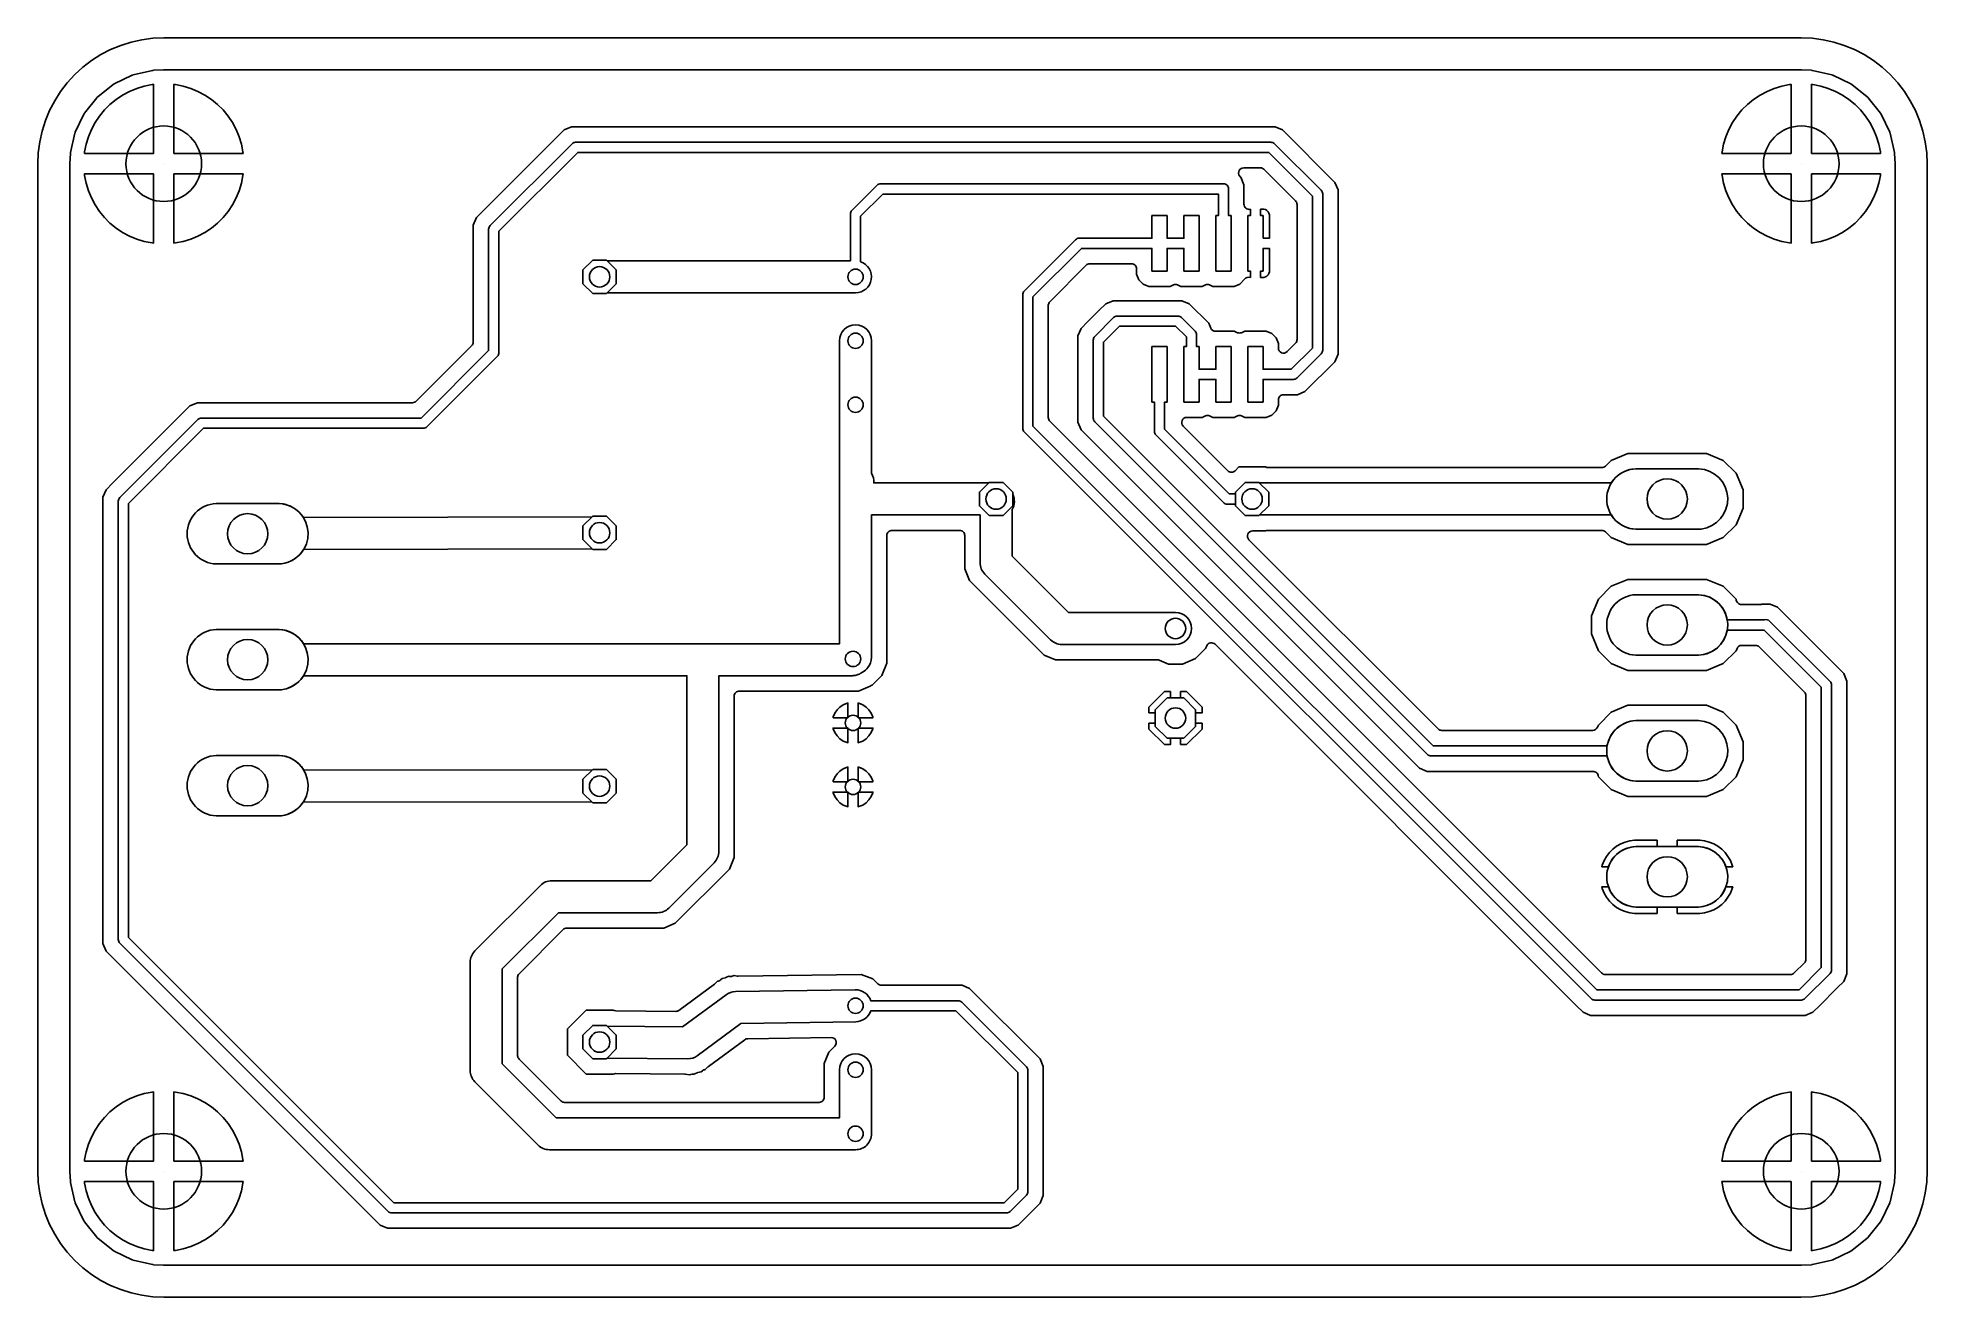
# Model space of a CAD drawing. Header units: millimetres. Extents: x 0 to 75, y 0 to 50.
import ezdxf

# ---------------------------------------------------------------- set-up
doc = ezdxf.new("R2010")
doc.units = ezdxf.units.MM

msp = doc.modelspace()

# ---------------------------------------------------------------- linework, layer by layer
at = {"layer": '16_copper'}
for points in [[(70.005, 1.27), (70.011, 1.27), (70.406, 1.292, 0.042099), (70.44, 1.297), (71.21, 1.473, 0.05616), (71.253, 1.488), (71.965, 1.831, 0.056159), (72.003, 1.855), (72.621, 2.347, 0.056159), (72.653, 2.379), (73.145, 2.997, 0.056159), (73.169, 3.035), (73.512, 3.747, 0.05616), (73.527, 3.79), (73.703, 4.56, 0.042099), (73.708, 4.594), (73.73, 4.989, 0.014026), (73.73, 5), (73.73, 45, 0.014026), (73.73, 45.011), (73.708, 45.406, 0.042099), (73.703, 45.44), (73.527, 46.21, 0.05616), (73.512, 46.253), (73.169, 46.965, 0.056159), (73.145, 47.003), (72.653, 47.621, 0.056159), (72.621, 47.653), (72.003, 48.145, 0.056159), (71.965, 48.169), (71.253, 48.512, 0.05616), (71.21, 48.527), (70.44, 48.703, 0.042099), (70.406, 48.708), (70.011, 48.73, 0.014026), (70, 48.73), (5, 48.73, 0.014026), (4.989, 48.73), (4.594, 48.708, 0.042099), (4.56, 48.703), (3.79, 48.527, 0.05616), (3.747, 48.512), (3.035, 48.169, 0.056161), (2.997, 48.145), (2.379, 47.653, 0.056159), (2.347, 47.621), (1.855, 47.003, 0.056159), (1.831, 46.965), (1.488, 46.253, 0.05616), (1.473, 46.21), (1.297, 45.44, 0.042099), (1.292, 45.406), (1.27, 45.011, 0.014026), (1.27, 45), (1.27, 5, 0.014026), (1.27, 4.989), (1.292, 4.594, 0.042099), (1.297, 4.56), (1.473, 3.79, 0.05616), (1.488, 3.747), (1.831, 3.035, 0.056159), (1.855, 2.997), (2.347, 2.379, 0.056159), (2.379, 2.347), (2.997, 1.855, 0.056159), (3.035, 1.831), (3.747, 1.488, 0.05616), (3.79, 1.473), (4.56, 1.297, 0.042099), (4.594, 1.292), (4.989, 1.27, 0.014026), (5, 1.27), (70, 1.27)], [(13.888, 2.737), (13.59, 2.861), (2.711, 13.74), (2.587, 14.038), (2.587, 31.762), (2.711, 32.06), (2.968, 32.318), (5.782, 35.132), (5.782, 35.132), (6.04, 35.389), (6.338, 35.513), (14.879, 35.513, 0.198912), (15.023, 35.572), (17.228, 37.777, 0.198912), (17.287, 37.921), (17.287, 42.562), (17.411, 42.86), (20.89, 46.339), (21.188, 46.463), (49.112, 46.463), (49.41, 46.339), (51.489, 44.26), (51.613, 43.962), (51.613, 37.438), (51.489, 37.14), (50.3, 35.951), (50.002, 35.827), (49.448, 35.827, 0.414214), (49.245, 35.624), (49.245, 35.419), (49.152, 35.195), (48.98, 35.023), (48.756, 34.93), (47.914, 34.93), (47.778, 34.987, 0.198916), (47.622, 34.987), (47.486, 34.93), (46.644, 34.93), (46.508, 34.987, 0.198916), (46.352, 34.987), (46.216, 34.93), (45.61, 34.93, 0.668179), (45.466, 34.584), (47.238, 32.811, 0.414214), (47.525, 32.811), (47.674, 32.96), (48.737, 32.96, 0.126796), (48.836, 32.935), (62.081, 32.935, 0.198912), (62.225, 32.994), (62.455, 33.224), (63.12, 33.5), (66.24, 33.5), (66.905, 33.224), (67.414, 32.715), (67.69, 32.05), (67.69, 31.33), (67.414, 30.665), (66.905, 30.156), (66.24, 29.88), (63.12, 29.88), (62.455, 30.156), (62.225, 30.386, 0.198912), (62.081, 30.445), (48.836, 30.445), (48.826, 30.445), (48.815, 30.444, 0.091238), (48.738, 30.42), (48.22, 30.42, 0.668179), (48.076, 30.073), (55.587, 22.562, 0.198912), (55.731, 22.503), (61.722, 22.503, 0.30335), (61.91, 22.628), (61.946, 22.715), (62.455, 23.224), (63.12, 23.5), (66.24, 23.5), (66.905, 23.224), (67.414, 22.715), (67.69, 22.05), (67.69, 21.33), (67.414, 20.665), (66.905, 20.156), (66.24, 19.88), (63.12, 19.88), (62.455, 20.156), (61.946, 20.665, 0.426123), (61.722, 20.877), (55.148, 20.877), (54.85, 21.001), (41.411, 34.44), (41.287, 34.738), (41.287, 38.162), (41.411, 38.46), (41.668, 38.718), (42.132, 39.182), (42.132, 39.182), (42.39, 39.439), (42.688, 39.563), (45.412, 39.563), (45.71, 39.439), (46.484, 38.665), (46.563, 38.475, 0.30335), (46.751, 38.35), (47.486, 38.35), (47.622, 38.293, 0.198916), (47.778, 38.293), (47.914, 38.35), (48.756, 38.35), (48.98, 38.257), (49.152, 38.085), (49.245, 37.861), (49.245, 37.685, 0.668179), (49.591, 37.541), (49.928, 37.877, 0.198912), (49.987, 38.021), (49.987, 43.379, 0.198912), (49.928, 43.523), (48.673, 44.778, 0.198912), (48.529, 44.837), (47.868, 44.837, 0.612083), (47.703, 44.515), (47.709, 44.508, 0.071803), (47.754, 44.46), (47.878, 44.162), (47.878, 43.397, 0.487906), (48.132, 43.194), (48.132, 42.94), (48.035, 42.94), (48.035, 40.74), (48.132, 40.74), (48.132, 40.486, 0.318688), (47.898, 40.411), (47.71, 40.223), (47.486, 40.13), (46.644, 40.13), (46.508, 40.187, 0.198916), (46.352, 40.187), (46.216, 40.13), (45.374, 40.13), (45.238, 40.187, 0.198916), (45.082, 40.187), (44.946, 40.13), (44.104, 40.13), (43.88, 40.223), (43.708, 40.395), (43.615, 40.619), (43.615, 40.824, 0.414214), (43.412, 41.027), (41.761, 41.027, 0.198912), (41.617, 40.968), (40.172, 39.523, 0.198912), (40.113, 39.379), (40.113, 34.921, 0.198912), (40.172, 34.777), (62.077, 12.872, 0.198912), (62.221, 12.813), (69.579, 12.813, 0.198912), (69.723, 12.872), (70.128, 13.277, 0.198912), (70.187, 13.421), (70.187, 23.879, 0.198912), (70.128, 24.023), (68.333, 25.818, 0.198912), (68.189, 25.877), (67.638, 25.877, 0.30335), (67.45, 25.752), (67.414, 25.665), (66.905, 25.156), (66.24, 24.88), (63.12, 24.88), (62.455, 25.156), (61.946, 25.665), (61.67, 26.33), (61.67, 27.05), (61.946, 27.715), (62.455, 28.224), (63.12, 28.5), (66.24, 28.5), (66.905, 28.224), (67.414, 27.715, 0.426123), (67.638, 27.503), (68.374, 27.503, 0.073186), (68.435, 27.513), (68.762, 27.513), (69.06, 27.389), (69.318, 27.132), (69.318, 27.132), (71.689, 24.76), (71.813, 24.462), (71.813, 12.838), (71.689, 12.54), (71.432, 12.282), (71.432, 12.282), (70.718, 11.568), (70.718, 11.568), (70.46, 11.311), (70.162, 11.187), (61.638, 11.187), (61.34, 11.311), (61.082, 11.568), (61.082, 11.568), (46.73, 25.92, 0.534515), (46.399, 25.855), (46.355, 25.749), (45.959, 25.353), (45.44, 25.138), (44.88, 25.138), (44.518, 25.288, 0.098493), (44.441, 25.303), (40.404, 25.303), (39.947, 25.493), (36.985, 28.455), (36.795, 28.912), (36.795, 30.242, 0.414214), (36.592, 30.445), (33.908, 30.445, 0.414214), (33.705, 30.242), (33.705, 25.173), (33.5, 24.678), (33.122, 24.3, 0.109701), (33.039, 24.257), (32.578, 24.065), (27.848, 24.065, 0.414214), (27.645, 23.862), (27.645, 17.452), (27.455, 16.995), (25.305, 14.845), (24.848, 14.655), (21, 14.655, 0.198912), (20.856, 14.596), (19.104, 12.844, 0.198912), (19.045, 12.7), (19.045, 9.6, 0.198912), (19.104, 9.456), (20.766, 7.794, 0.198912), (20.91, 7.735), (31.012, 7.735, 0.414214), (31.215, 7.938), (31.215, 9.278), (31.405, 9.735), (31.634, 9.964, 0.673509), (31.487, 10.311), (28.182, 10.262, 0.156336), (28.065, 10.223), (26.621, 9.159, 0.035466), (26.599, 9.14), (26.496, 9.039, 0.141028), (26.391, 8.99), (26.339, 8.951), (26.198, 8.916, 0.035467), (26.171, 8.908), (26.037, 8.853, 0.141049), (25.921, 8.848), (25.858, 8.832), (25.715, 8.854, 0.035467), (25.687, 8.856), (22.932, 8.88, 0.104957), (22.843, 8.86), (21.774, 8.86), (21.03, 9.604), (21.03, 10.656), (21.774, 11.4), (22.834, 11.4, 0.137258), (22.939, 11.369), (25.328, 11.349, 0.162301), (25.45, 11.388), (26.865, 12.431, 0.041295), (26.891, 12.453), (26.98, 12.545, 0.154077), (27.095, 12.6), (27.161, 12.649), (27.285, 12.679, 0.0413), (27.317, 12.69), (27.434, 12.741, 0.154083), (27.562, 12.748), (27.642, 12.768), (27.768, 12.748, 0.041292), (27.801, 12.746), (32.689, 12.818), (33.149, 12.635), (33.35, 12.44, 0.195094), (33.492, 12.383), (36.692, 12.383), (36.99, 12.259), (39.789, 9.46), (39.913, 9.162), (39.913, 4.038), (39.789, 3.74), (39.532, 3.482), (39.168, 3.118), (39.168, 3.118), (38.91, 2.861), (38.612, 2.737)], [(38.46, 3.348, 0.185976), (38.594, 3.406), (39.244, 4.056, 0.198912), (39.303, 4.2), (39.303, 9, 0.198912), (39.244, 9.144), (36.674, 11.714, 0.198912), (36.53, 11.773), (33.062, 11.773, 0.325772), (32.451, 12.205), (27.691, 12.135, 0.156336), (27.323, 12.011), (25.594, 10.737), (22.602, 10.762), (22.574, 10.79), (22.026, 10.79), (21.64, 10.404), (21.64, 9.856), (22.026, 9.47), (22.574, 9.47), (22.596, 9.492), (25.795, 9.465, 0.162303), (26.177, 9.589), (27.913, 10.868), (32.469, 10.935, 0.317563), (33.061, 11.367), (36.446, 11.367), (38.897, 8.916), (38.897, 4.284), (38.366, 3.753), (14.134, 3.753), (3.603, 14.284), (3.603, 31.516), (6.584, 34.497), (15.3, 34.497, 0.198912), (15.444, 34.556), (18.244, 37.356, 0.198912), (18.303, 37.5), (18.303, 42.316), (21.434, 45.447), (48.866, 45.447), (50.597, 43.716), (50.597, 37.684), (49.756, 36.843), (48.635, 36.843), (48.635, 37.74), (48.035, 37.74), (48.035, 35.54), (48.635, 35.54), (48.635, 36.437), (49.84, 36.437, 0.198912), (49.984, 36.496), (50.944, 37.456, 0.198912), (51.003, 37.6), (51.003, 43.8, 0.198912), (50.944, 43.944), (49.094, 45.794, 0.198912), (48.95, 45.853), (21.35, 45.853, 0.198912), (21.206, 45.794), (17.956, 42.544, 0.198912), (17.897, 42.4), (17.897, 37.584), (15.216, 34.903), (6.5, 34.903, 0.198912), (6.356, 34.844), (3.256, 31.744, 0.198912), (3.197, 31.6), (3.197, 14.2, 0.198912), (3.256, 14.056), (13.906, 3.406, 0.198912), (14.05, 3.347), (38.45, 3.347)], [(22.599, 39.875), (32.46, 39.875, 0.848923), (32.663, 41.111), (32.663, 42.916), (33.544, 43.797), (46.862, 43.797), (46.862, 42.94), (46.765, 42.94), (46.765, 40.74), (47.365, 40.74), (47.365, 42.94), (47.268, 42.94), (47.268, 44, 0.414214), (47.065, 44.203), (33.46, 44.203, 0.198912), (33.316, 44.144), (32.316, 43.144, 0.198912), (32.257, 43), (32.257, 41.145), (22.599, 41.145), (22.574, 41.17), (22.026, 41.17), (21.64, 40.784), (21.64, 40.236), (22.026, 39.85), (22.574, 39.85)], [(70.01, 11.798, 0.185976), (70.144, 11.856), (71.144, 12.856, 0.198912), (71.203, 13), (71.203, 24.3, 0.198912), (71.144, 24.444), (68.744, 26.844, 0.264217), (68.539, 26.893), (67.063, 26.893, 0.354128), (65.927, 27.89), (63.433, 27.89, 0.961482), (63.433, 25.49), (65.927, 25.49, 0.354128), (67.063, 26.487), (68.526, 26.487), (70.797, 24.216), (70.797, 13.084), (69.916, 12.203), (61.884, 12.203), (39.503, 34.584), (39.503, 39.716), (41.424, 41.637), (44.225, 41.637), (44.225, 40.74), (44.825, 40.74), (44.825, 41.637), (45.495, 41.637), (45.495, 40.74), (46.095, 40.74), (46.095, 42.94), (45.495, 42.94), (45.495, 42.043), (44.825, 42.043), (44.825, 42.94), (44.225, 42.94), (44.225, 42.043), (41.34, 42.043, 0.198912), (41.196, 41.984), (39.156, 39.944, 0.198912), (39.097, 39.8), (39.097, 34.5, 0.198912), (39.156, 34.356), (61.656, 11.856, 0.198912), (61.8, 11.797), (70, 11.797)], [(32.798, 24.849), (32.854, 24.895), (32.905, 24.946), (32.951, 25.002, 0.169586), (33.095, 25.404), (33.095, 31.055), (37.405, 31.055), (37.405, 29.16, 0.198912), (37.591, 28.711), (40.203, 26.099, 0.198912), (40.652, 25.913), (45.16, 25.913, 1), (45.16, 27.183), (40.915, 27.183), (38.675, 29.423), (38.675, 31.275, 0.252653), (38.7, 31.878), (38.7, 31.964), (38.314, 32.35), (37.766, 32.35), (37.741, 32.325), (33.181, 32.325, 0.161299), (33.095, 32.715), (33.095, 37.97, 1), (31.825, 37.97), (31.825, 25.945), (10.548, 25.945, 0.248411), (9.577, 26.51), (7.083, 26.51, 0.961482), (7.083, 24.11), (9.577, 24.11, 0.248411), (10.548, 24.675), (25.765, 24.675), (25.765, 17.963), (24.337, 16.535), (20.4, 16.535, 0.198912), (19.951, 16.349), (17.351, 13.749, 0.198912), (17.165, 13.3), (17.165, 9, 0.198912), (17.351, 8.551), (19.861, 6.041, 0.198912), (20.31, 5.855), (32.46, 5.855, 0.414214), (33.095, 6.49), (33.095, 9.03, 1), (31.825, 9.03), (31.825, 7.125), (20.573, 7.125), (18.435, 9.263), (18.435, 13.037), (20.663, 15.265), (24.6, 15.265, 0.198912), (25.049, 15.451), (26.849, 17.251, 0.198912), (27.035, 17.7), (27.035, 24.675), (32.33, 24.675), (32.338, 24.675), (32.346, 24.675), (32.369, 24.677), (32.393, 24.678), (32.401, 24.679), (32.409, 24.68), (32.432, 24.684), (32.455, 24.687), (32.463, 24.689), (32.471, 24.691), (32.493, 24.697), (32.516, 24.703), (32.524, 24.706), (32.531, 24.708), (32.553, 24.716), (32.575, 24.724), (32.583, 24.728), (32.59, 24.731), (32.611, 24.741), (32.632, 24.752), (32.639, 24.756), (32.646, 24.759), (32.662, 24.77), (32.675, 24.775), (32.738, 24.809)], [(66.021, 20.497, 0.924391), (65.927, 22.89), (63.433, 22.89, 0.354128), (62.297, 21.893), (55.394, 21.893), (42.303, 34.984), (42.303, 37.916), (42.934, 38.547), (45.166, 38.547), (45.592, 38.121), (45.592, 37.74), (45.495, 37.74), (45.495, 35.54), (46.095, 35.54), (46.095, 36.437), (46.765, 36.437), (46.765, 35.54), (47.365, 35.54), (47.365, 37.74), (46.765, 37.74), (46.765, 36.843), (46.095, 36.843), (46.095, 37.74), (45.998, 37.74), (45.998, 38.205, 0.198912), (45.939, 38.349), (45.394, 38.894, 0.198912), (45.25, 38.953), (42.85, 38.953, 0.198912), (42.706, 38.894), (41.956, 38.144, 0.198912), (41.897, 38), (41.897, 34.9, 0.198912), (41.956, 34.756), (55.166, 21.546, 0.198912), (55.31, 21.487), (62.297, 21.487, 0.354128), (63.433, 20.49), (65.927, 20.49)], [(66.021, 30.497, 0.924391), (65.927, 32.89), (63.433, 32.89, 0.248411), (62.462, 32.325), (48.499, 32.325), (48.474, 32.35), (47.926, 32.35), (47.54, 31.964), (47.54, 31.893), (47.294, 31.893), (44.728, 34.459), (44.728, 35.54), (44.825, 35.54), (44.825, 37.74), (44.225, 37.74), (44.225, 35.54), (44.322, 35.54), (44.322, 34.375, 0.198912), (44.381, 34.231), (47.066, 31.546, 0.198912), (47.21, 31.487), (47.54, 31.487), (47.54, 31.416), (47.926, 31.03), (48.474, 31.03), (48.499, 31.055), (62.462, 31.055, 0.248411), (63.433, 30.49), (65.927, 30.49)], [(9.671, 29.117, 0.229297), (10.552, 29.681), (22.002, 29.714), (22.026, 29.69), (22.574, 29.69), (22.96, 30.076), (22.96, 30.624), (22.574, 31.01), (22.026, 31.01), (22, 30.984), (10.544, 30.951, 0.246766), (9.577, 31.51), (7.083, 31.51, 0.961482), (7.083, 29.11), (9.577, 29.11)], [(9.671, 19.117, 0.226847), (10.546, 19.672), (22.001, 19.655), (22.026, 19.63), (22.574, 19.63), (22.96, 20.016), (22.96, 20.564), (22.574, 20.95), (22.026, 20.95), (22.001, 20.925), (10.55, 20.942, 0.249235), (9.577, 21.51), (7.083, 21.51, 0.961482), (7.083, 19.11), (9.577, 19.11)], [(67.012, 17.09, 0.307093), (65.927, 17.89), (65.08, 17.89), (65.08, 18.144), (65.975, 18.144), (66.164, 18.119), (66.348, 18.07), (66.524, 17.997), (66.69, 17.902), (66.841, 17.786), (66.976, 17.651), (67.092, 17.5), (67.187, 17.334), (67.26, 17.158), (67.278, 17.09)], [(63.385, 15.236), (63.196, 15.261), (63.012, 15.31), (62.836, 15.383), (62.67, 15.478), (62.519, 15.594), (62.384, 15.729), (62.268, 15.88), (62.173, 16.046), (62.1, 16.222), (62.082, 16.29), (62.348, 16.29, 0.307092), (63.433, 15.49), (64.28, 15.49), (64.28, 15.236)], [(65.08, 15.236), (65.08, 15.49), (65.927, 15.49, 0.307092), (67.012, 16.29), (67.278, 16.29), (67.26, 16.222), (67.187, 16.046), (67.092, 15.88), (66.976, 15.729), (66.841, 15.594), (66.69, 15.478), (66.524, 15.383), (66.348, 15.31), (66.164, 15.261), (65.975, 15.236)]]:
    msp.add_lwpolyline(points, format="xyb", close=True, dxfattribs=at)
for points in [[(1.85, 45.406), (1.856, 45.466), (1.916, 45.772), (2.007, 46.071), (2.126, 46.359), (2.273, 46.634), (2.447, 46.894), (2.645, 47.135), (2.865, 47.355), (3.106, 47.553), (3.366, 47.727), (3.641, 47.874), (3.929, 47.993), (4.228, 48.084), (4.534, 48.144), (4.594, 48.15), (4.594, 45.406)], [(5.406, 45.406), (5.406, 48.15), (5.466, 48.144), (5.772, 48.084), (6.071, 47.993), (6.359, 47.874), (6.634, 47.727), (6.894, 47.553), (7.135, 47.355), (7.355, 47.135), (7.553, 46.894), (7.727, 46.634), (7.874, 46.359), (7.993, 46.071), (8.084, 45.772), (8.144, 45.466), (8.15, 45.406)], [(66.85, 45.406), (66.856, 45.466), (66.916, 45.772), (67.007, 46.071), (67.126, 46.359), (67.273, 46.634), (67.447, 46.894), (67.645, 47.135), (67.865, 47.355), (68.106, 47.553), (68.366, 47.727), (68.641, 47.874), (68.929, 47.993), (69.228, 48.084), (69.534, 48.144), (69.594, 48.15), (69.594, 45.406)], [(70.406, 45.406), (70.406, 48.15), (70.466, 48.144), (70.772, 48.084), (71.071, 47.993), (71.359, 47.874), (71.634, 47.727), (71.894, 47.553), (72.135, 47.355), (72.355, 47.135), (72.553, 46.894), (72.727, 46.634), (72.874, 46.359), (72.993, 46.071), (73.084, 45.772), (73.144, 45.466), (73.15, 45.406)], [(5, 45), (5, 45), (5, 45), (5, 45)], [(70, 45), (70, 45), (70, 45), (70, 45)], [(4.534, 41.856), (4.228, 41.916), (3.929, 42.007), (3.641, 42.126), (3.366, 42.273), (3.106, 42.447), (2.865, 42.645), (2.645, 42.865), (2.447, 43.106), (2.273, 43.366), (2.126, 43.641), (2.007, 43.929), (1.916, 44.228), (1.856, 44.534), (1.85, 44.594), (4.594, 44.594), (4.594, 41.85)], [(5.406, 44.594), (8.15, 44.594), (8.144, 44.534), (8.084, 44.228), (7.993, 43.929), (7.874, 43.641), (7.727, 43.366), (7.553, 43.106), (7.355, 42.865), (7.135, 42.645), (6.894, 42.447), (6.634, 42.273), (6.359, 42.126), (6.071, 42.007), (5.772, 41.916), (5.466, 41.856), (5.406, 41.85)], [(69.534, 41.856), (69.228, 41.916), (68.929, 42.007), (68.641, 42.126), (68.366, 42.273), (68.106, 42.447), (67.865, 42.645), (67.645, 42.865), (67.447, 43.106), (67.273, 43.366), (67.126, 43.641), (67.007, 43.929), (66.916, 44.228), (66.856, 44.534), (66.85, 44.594), (69.594, 44.594), (69.594, 41.85)], [(70.406, 44.594), (73.15, 44.594), (73.144, 44.534), (73.084, 44.228), (72.993, 43.929), (72.874, 43.641), (72.727, 43.366), (72.553, 43.106), (72.355, 42.865), (72.135, 42.645), (71.894, 42.447), (71.634, 42.273), (71.359, 42.126), (71.071, 42.007), (70.772, 41.916), (70.466, 41.856), (70.406, 41.85)], [(48.635, 42.043), (48.635, 42.94), (48.538, 42.94), (48.538, 43.194), (48.668, 43.194), (48.733, 43.177), (48.791, 43.143), (48.838, 43.096), (48.872, 43.038), (48.889, 42.973), (48.889, 42.043)], [(48.538, 40.486), (48.538, 40.74), (48.635, 40.74), (48.635, 41.637), (48.889, 41.637), (48.889, 40.707), (48.872, 40.642), (48.838, 40.584), (48.791, 40.537), (48.733, 40.503), (48.668, 40.486)], [(44.106, 23.195), (44.106, 23.429), (44.723, 24.046), (44.957, 24.046), (44.957, 23.792), (44.829, 23.792), (44.36, 23.323), (44.36, 23.195)], [(45.96, 23.195), (45.96, 23.323), (45.491, 23.792), (45.363, 23.792), (45.363, 24.046), (45.597, 24.046), (46.214, 23.429), (46.214, 23.195)], [(31.572, 23.003), (31.578, 23.037), (31.64, 23.185), (31.729, 23.318), (31.842, 23.431), (31.975, 23.52), (32.123, 23.582), (32.157, 23.588), (32.157, 23.003)], [(32.563, 23.003), (32.563, 23.588), (32.597, 23.582), (32.745, 23.52), (32.878, 23.431), (32.991, 23.318), (33.08, 23.185), (33.142, 23.037), (33.148, 23.003)], [(32.123, 22.018), (31.975, 22.08), (31.842, 22.169), (31.729, 22.282), (31.64, 22.415), (31.578, 22.563), (31.572, 22.597), (32.157, 22.597), (32.157, 22.012)], [(32.563, 22.597), (33.148, 22.597), (33.142, 22.563), (33.08, 22.415), (32.991, 22.282), (32.878, 22.169), (32.745, 22.08), (32.597, 22.018), (32.563, 22.012)], [(44.723, 21.938), (44.106, 22.555), (44.106, 22.789), (44.36, 22.789), (44.36, 22.661), (44.829, 22.192), (44.957, 22.192), (44.957, 21.938)], [(45.363, 21.938), (45.363, 22.192), (45.491, 22.192), (45.96, 22.661), (45.96, 22.789), (46.214, 22.789), (46.214, 22.555), (45.597, 21.938)], [(31.572, 20.463), (31.578, 20.497), (31.64, 20.645), (31.729, 20.778), (31.842, 20.891), (31.975, 20.98), (32.123, 21.042), (32.157, 21.048), (32.157, 20.463)], [(32.563, 20.463), (32.563, 21.048), (32.597, 21.042), (32.745, 20.98), (32.878, 20.891), (32.991, 20.778), (33.08, 20.645), (33.142, 20.497), (33.148, 20.463)], [(32.123, 19.478), (31.975, 19.54), (31.842, 19.629), (31.729, 19.742), (31.64, 19.875), (31.578, 20.023), (31.572, 20.057), (32.157, 20.057), (32.157, 19.472)], [(32.563, 20.057), (33.148, 20.057), (33.142, 20.023), (33.08, 19.875), (32.991, 19.742), (32.878, 19.629), (32.745, 19.54), (32.597, 19.478), (32.563, 19.472)], [(62.082, 17.09), (62.1, 17.158), (62.173, 17.334), (62.268, 17.5), (62.384, 17.651), (62.519, 17.786), (62.67, 17.902), (62.836, 17.997), (63.012, 18.07), (63.196, 18.119), (63.385, 18.144), (64.28, 18.144), (64.28, 17.89), (63.433, 17.89), (63.339, 17.883), (63.246, 17.868), (63.154, 17.846), (63.064, 17.817), (62.977, 17.781), (62.893, 17.738), (62.813, 17.689), (62.737, 17.633), (62.665, 17.572), (62.598, 17.505), (62.537, 17.433), (62.481, 17.357), (62.432, 17.277), (62.389, 17.193), (62.353, 17.106), (62.348, 17.09)], [(1.85, 5.406), (1.856, 5.466), (1.916, 5.772), (2.007, 6.071), (2.126, 6.359), (2.273, 6.634), (2.447, 6.894), (2.645, 7.135), (2.865, 7.355), (3.106, 7.553), (3.366, 7.727), (3.641, 7.874), (3.929, 7.993), (4.228, 8.084), (4.534, 8.144), (4.594, 8.15), (4.594, 5.406)], [(5.406, 5.406), (5.406, 8.15), (5.466, 8.144), (5.772, 8.084), (6.071, 7.993), (6.359, 7.874), (6.634, 7.727), (6.894, 7.553), (7.135, 7.355), (7.355, 7.135), (7.553, 6.894), (7.727, 6.634), (7.874, 6.359), (7.993, 6.071), (8.084, 5.772), (8.144, 5.466), (8.15, 5.406)], [(66.85, 5.406), (66.856, 5.466), (66.916, 5.772), (67.007, 6.071), (67.126, 6.359), (67.273, 6.634), (67.447, 6.894), (67.645, 7.135), (67.865, 7.355), (68.106, 7.553), (68.366, 7.727), (68.641, 7.874), (68.929, 7.993), (69.228, 8.084), (69.534, 8.144), (69.594, 8.15), (69.594, 5.406)], [(70.406, 5.406), (70.406, 8.15), (70.466, 8.144), (70.772, 8.084), (71.071, 7.993), (71.359, 7.874), (71.634, 7.727), (71.894, 7.553), (72.135, 7.355), (72.355, 7.135), (72.553, 6.894), (72.727, 6.634), (72.874, 6.359), (72.993, 6.071), (73.084, 5.772), (73.144, 5.466), (73.15, 5.406)], [(4.534, 1.856), (4.228, 1.916), (3.929, 2.007), (3.641, 2.126), (3.366, 2.273), (3.106, 2.447), (2.865, 2.645), (2.645, 2.865), (2.447, 3.106), (2.273, 3.366), (2.126, 3.641), (2.007, 3.929), (1.916, 4.228), (1.856, 4.534), (1.85, 4.594), (4.594, 4.594), (4.594, 1.85)], [(5, 5), (5, 5), (5, 5), (5, 5)], [(5.406, 4.594), (8.15, 4.594), (8.144, 4.534), (8.084, 4.228), (7.993, 3.929), (7.874, 3.641), (7.727, 3.366), (7.553, 3.106), (7.355, 2.865), (7.135, 2.645), (6.894, 2.447), (6.634, 2.273), (6.359, 2.126), (6.071, 2.007), (5.772, 1.916), (5.466, 1.856), (5.406, 1.85)], [(69.534, 1.856), (69.228, 1.916), (68.929, 2.007), (68.641, 2.126), (68.366, 2.273), (68.106, 2.447), (67.865, 2.645), (67.645, 2.865), (67.447, 3.106), (67.273, 3.366), (67.126, 3.641), (67.007, 3.929), (66.916, 4.228), (66.856, 4.534), (66.85, 4.594), (69.594, 4.594), (69.594, 1.85)], [(70, 5), (70, 5), (70, 5), (70, 5)], [(70.406, 4.594), (73.15, 4.594), (73.144, 4.534), (73.084, 4.228), (72.993, 3.929), (72.874, 3.641), (72.727, 3.366), (72.553, 3.106), (72.355, 2.865), (72.135, 2.645), (71.894, 2.447), (71.634, 2.273), (71.359, 2.126), (71.071, 2.007), (70.772, 1.916), (70.466, 1.856), (70.406, 1.85)]]:
    msp.add_lwpolyline(points, close=True, dxfattribs=at)
at = {"layer": '1_copper'}
for points in [[(22.96, 40.236), (22.96, 40.784), (22.574, 41.17), (22.026, 41.17), (21.64, 40.784), (21.64, 40.236), (22.026, 39.85), (22.574, 39.85)], [(38.7, 31.416), (38.7, 31.964), (38.314, 32.35), (37.766, 32.35), (37.38, 31.964), (37.38, 31.416), (37.766, 31.03), (38.314, 31.03)], [(48.86, 31.416), (48.86, 31.964), (48.474, 32.35), (47.926, 32.35), (47.54, 31.964), (47.54, 31.416), (47.926, 31.03), (48.474, 31.03)], [(22.96, 30.076), (22.96, 30.624), (22.574, 31.01), (22.026, 31.01), (21.64, 30.624), (21.64, 30.076), (22.026, 29.69), (22.574, 29.69)], [(45.96, 22.661), (45.96, 23.323), (45.491, 23.792), (44.829, 23.792), (44.36, 23.323), (44.36, 22.661), (44.829, 22.192), (45.491, 22.192)], [(22.96, 20.016), (22.96, 20.564), (22.574, 20.95), (22.026, 20.95), (21.64, 20.564), (21.64, 20.016), (22.026, 19.63), (22.574, 19.63)], [(22.96, 9.856), (22.96, 10.404), (22.574, 10.79), (22.026, 10.79), (21.64, 10.404), (21.64, 9.856), (22.026, 9.47), (22.574, 9.47)]]:
    msp.add_lwpolyline(points, close=True, dxfattribs=at)
for points in [[(66.021, 30.497, 0.924391), (65.927, 32.89), (63.433, 32.89, 0.961482), (63.433, 30.49), (65.927, 30.49)], [(9.671, 29.117, 0.924391), (9.577, 31.51), (7.083, 31.51, 0.961482), (7.083, 29.11), (9.577, 29.11)], [(66.021, 25.497, 0.924391), (65.927, 27.89), (63.433, 27.89, 0.961482), (63.433, 25.49), (65.927, 25.49)], [(9.671, 24.117, 0.924391), (9.577, 26.51), (7.083, 26.51, 0.961482), (7.083, 24.11), (9.577, 24.11)], [(66.021, 20.497, 0.924391), (65.927, 22.89), (63.433, 22.89, 0.961482), (63.433, 20.49), (65.927, 20.49)], [(9.671, 19.117, 0.924391), (9.577, 21.51), (7.083, 21.51, 0.961482), (7.083, 19.11), (9.577, 19.11)], [(66.021, 15.497, 0.924391), (65.927, 17.89), (63.433, 17.89, 0.961482), (63.433, 15.49), (65.927, 15.49)]]:
    msp.add_lwpolyline(points, format="xyb", close=True, dxfattribs=at)
at = {"layer": 'drills_PTH'}
for centre, radius in [((5, 45), 1.5), ((70, 45), 1.5), ((22.3, 40.51), 0.406), ((32.46, 40.51), 0.305), ((32.46, 37.97), 0.305), ((32.46, 35.43), 0.305), ((64.68, 31.69), 0.8), ((38.04, 31.69), 0.406), ((48.2, 31.69), 0.406), ((8.33, 30.31), 0.8), ((22.3, 30.35), 0.406), ((64.68, 26.69), 0.8), ((45.16, 26.548), 0.406), ((8.33, 25.31), 0.8), ((32.36, 25.34), 0.305), ((45.16, 22.992), 0.406), ((32.36, 22.8), 0.305), ((64.68, 21.69), 0.8), ((8.33, 20.31), 0.8), ((22.3, 20.29), 0.406), ((32.36, 20.26), 0.305), ((64.68, 16.69), 0.8), ((32.46, 11.57), 0.305), ((22.3, 10.13), 0.406), ((32.46, 9.03), 0.305), ((32.46, 6.49), 0.305), ((5, 5), 1.5), ((70, 5), 1.5)]:
    msp.add_circle(centre, radius, dxfattribs=at)
at = {"layer": 'outline'}
msp.add_lwpolyline([(0, 5), (0.019, 4.564), (0.076, 4.132), (0.17, 3.706), (0.302, 3.29), (0.468, 2.887), (0.67, 2.5), (0.904, 2.132), (1.17, 1.786), (1.464, 1.464), (1.786, 1.17), (2.132, 0.904), (2.5, 0.67), (2.887, 0.468), (3.29, 0.302), (3.706, 0.17), (4.132, 0.076), (4.564, 0.019), (5, 0), (70, 0), (70.436, 0.019), (70.868, 0.076), (71.294, 0.17), (71.71, 0.302), (72.113, 0.468), (72.5, 0.67), (72.868, 0.904), (73.214, 1.17), (73.536, 1.464), (73.83, 1.786), (74.096, 2.132), (74.33, 2.5), (74.532, 2.887), (74.698, 3.29), (74.83, 3.706), (74.924, 4.132), (74.981, 4.564), (75, 5), (75, 45), (74.981, 45.436), (74.924, 45.868), (74.83, 46.294), (74.698, 46.71), (74.532, 47.113), (74.33, 47.5), (74.096, 47.868), (73.83, 48.214), (73.536, 48.536), (73.214, 48.83), (72.868, 49.096), (72.5, 49.33), (72.113, 49.532), (71.71, 49.698), (71.294, 49.83), (70.868, 49.924), (70.436, 49.981), (70, 50), (5, 50), (4.564, 49.981), (4.132, 49.924), (3.706, 49.83), (3.29, 49.698), (2.887, 49.532), (2.5, 49.33), (2.132, 49.096), (1.786, 48.83), (1.464, 48.536), (1.17, 48.214), (0.904, 47.868), (0.67, 47.5), (0.468, 47.113), (0.302, 46.71), (0.17, 46.294), (0.076, 45.868), (0.019, 45.436), (0, 45), (0, 5)], close=True, dxfattribs=at)

doc.saveas('drawing.dxf')
